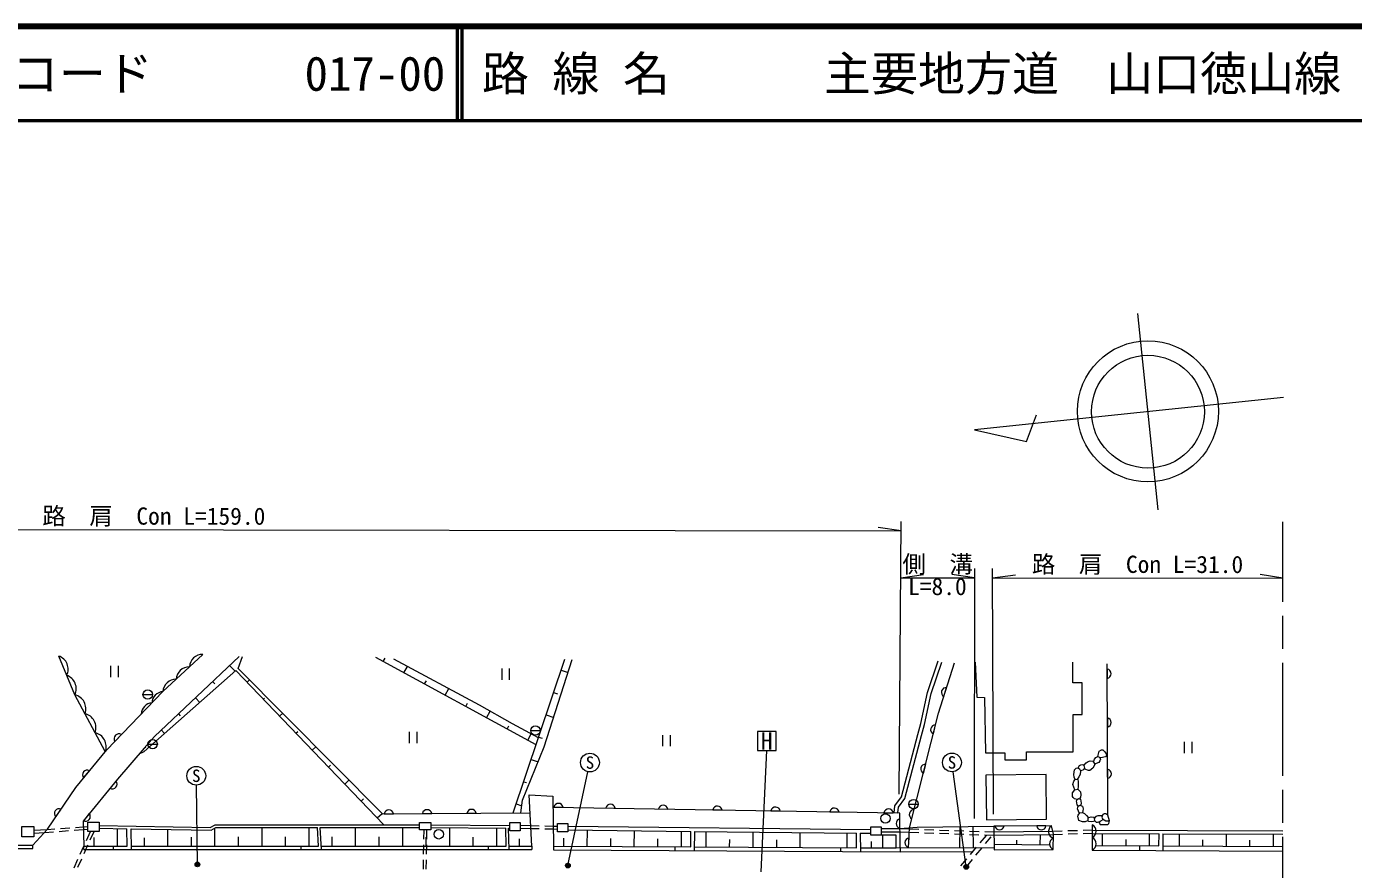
# Model space of a CAD drawing. Units: millimetres, scale not verified. Extents: x 40000 to 680000, y 20000 to 380000.
# Drawn here: x 131962 to 273037, y 290366 to 380000 of the extents above; entities that cross this region are included whole.
import ezdxf
from ezdxf.enums import TextEntityAlignment as Align

# ---------------------------------------------------------------- set-up
doc = ezdxf.new("R2010")
doc.units = ezdxf.units.MM
doc.header["$LTSCALE"] = 1000
doc.linetypes.add('CHAIN', pattern=[18.5, 12, -1.5, 3.5, -1.5])
for name, color, linetype, lineweight in [('M-BGD', 7, 'Continuous', 13), ('M-BMK', 2, 'CHAIN', 13), ('M-BMK-SRVR', 3, 'Continuous', 13), ('M-STR-HTXT', 7, 'Continuous', 13), ('M-STR-STRC', 7, 'Continuous', 13), ('M-TTL', 2, 'Continuous', 140), ('M-TTL-LINE', 7, 'Continuous', 50)]:
    doc.layers.add(name, color=color, linetype=linetype, lineweight=lineweight)
doc.layers.add('M-TTL-TXT', color=7, linetype='Continuous')
doc.styles.add('ＭＳ ゴシック', font='')
doc.styles.get('ＭＳ ゴシック').set_extended_font_data('MS Gothic')

msp = doc.modelspace()

# ---------------------------------------------------------------- hatches: boundary and pattern name
at = {"layer": 'M-STR-HTXT'}
for points in [[(150301, 291086, -1), (149948, 290731, -1)], [(189730, 290914, -1), (189308, 290646, -1)], [(232021, 290843, -1), (231714, 290448, -1)]]:
    msp.add_hatch(color=256, dxfattribs=at).paths.add_polyline_path(points)

# ---------------------------------------------------------------- linework, layer by layer
at = {"layer": 'M-BGD'}
for p, q in [((140904, 312015), (140904, 310815)), ((141704, 312015), (141704, 310815)), ((153555, 312061), (154127, 311458)), ((154462, 311741), (154911, 313014)), ((186131, 303625), (169091, 312923)), ((169891, 312486), (170082, 312836)), ((172086, 311289), (172451, 311958)), ((183704, 296380), (189183, 312734)), ((246905, 296136), (246853, 312239)), ((154204, 311526), (169949, 295117)), ((155409, 310270), (155671, 310522)), ((174280, 310091), (174471, 310441)), ((182487, 311734), (182487, 310534)), ((183287, 311734), (183287, 310534)), ((188787, 311552), (189533, 311302)), ((246855, 311681), (246858, 310690)), ((144342, 308963), (145342, 308963)), ((151741, 310340), (151969, 310099)), ((176475, 308894), (176857, 309594)), ((187992, 309181), (188397, 309046)), ((229489, 308764), (229786, 309709)), ((149927, 308619), (150384, 308138)), ((157140, 308466), (157271, 308593)), ((178670, 307696), (178861, 308047)), ((148114, 306899), (148302, 306702)), ((158871, 306662), (159194, 306972)), ((180864, 306499), (181246, 307199)), ((187198, 306811), (188007, 306540)), ((246872, 306485), (246875, 305494)), ((146300, 305178), (146641, 304819)), ((160602, 304858), (160793, 305042)), ((172648, 304991), (172648, 303791)), ((173448, 304991), (173448, 303791)), ((183059, 305302), (183243, 305639)), ((185253, 304104), (185621, 304778)), ((185569, 305135), (186569, 305135)), ((228372, 304774), (228615, 305735)), ((141361, 303990), (142049, 304703)), ((144561, 303379), (144661, 303300)), ((144871, 303694), (145871, 303694)), ((162333, 303054), (162716, 303422)), ((186404, 304440), (186777, 304315)), ((199586, 304660), (199586, 303460)), ((200386, 304660), (200386, 303460)), ((255047, 303942), (255047, 302742)), ((255847, 303942), (255847, 302742)), ((185610, 302070), (186356, 301820)), ((138020, 300095), (138651, 300859)), ((164064, 301251), (164285, 301463)), ((227317, 300600), (227560, 301560)), ((246889, 301027), (246893, 300036)), ((141467, 299765), (140838, 298999)), ((165795, 299447), (166238, 299872)), ((184816, 299699), (185112, 299600)), ((167526, 297643), (167777, 297884)), ((135081, 295967), (135635, 296788)), ((138630, 296311), (138001, 295546)), ((169256, 295839), (169760, 296322)), ((169986, 296287), (170977, 296294)), ((174046, 296315), (175037, 296322)), ((178775, 296347), (179766, 296354)), ((184022, 297329), (184615, 297130)), ((188031, 297000), (189021, 296983)), ((193540, 296905), (194531, 296888)), ((199156, 296809), (200147, 296792)), ((204934, 296710), (205925, 296693)), ((211106, 296604), (212096, 296587)), ((217363, 296497), (218354, 296480)), ((223121, 296398), (224111, 296381)), ((225775, 297322), (226775, 297322)), ((226096, 295765), (226339, 296726)), ((137175, 294846), (137985, 294904)), ((137985, 294904), (138475, 294939)), ((174949, 295117), (183358, 295059)), ((184458, 295060), (185562, 295033)), ((185562, 295033), (186465, 295011)), ((187065, 294996), (187968, 294974)), ((187968, 294974), (188413, 294963)), ((189513, 294963), (221724, 294613)), ((224819, 294746), (224812, 295737)), ((231190, 292674), (231212, 294926)), ((232648, 292679), (232611, 294948)), ((235910, 294986), (234919, 294984)), ((240347, 294993), (239356, 294991)), ((132753, 294528), (134171, 294630)), ((132753, 294227), (133876, 294308)), ((133876, 294308), (134838, 294377)), ((134171, 294630), (134981, 294688)), ((135436, 294420), (136434, 294492)), ((135579, 294731), (136577, 294803)), ((137032, 294535), (137994, 294604)), ((137994, 294604), (138475, 294638)), ((138326, 293451), (138752, 294401)), ((138740, 293518), (139136, 294401)), ((139150, 292826), (139149, 293769)), ((139675, 294751), (142622, 294698)), ((141650, 292829), (141648, 294715)), ((143105, 292480), (143072, 294689)), ((144497, 292830), (144497, 293724)), ((146997, 292830), (146997, 294618)), ((149497, 292829), (149497, 293799)), ((151997, 292829), (151997, 294769)), ((154497, 292829), (154497, 293823)), ((156997, 292829), (156997, 294817)), ((159497, 292829), (159497, 293823)), ((161997, 292829), (161997, 294817)), ((162997, 292829), (162895, 294817)), ((163195, 294817), (173749, 294817)), ((163316, 292479), (163195, 294817)), ((164453, 292829), (164453, 293823)), ((166953, 292829), (166953, 294817)), ((169453, 292829), (169453, 293823)), ((171953, 292829), (171953, 294817)), ((174199, 294574), (174179, 293584)), ((174453, 292829), (174453, 293815)), ((174499, 294574), (174479, 293584)), ((174949, 294817), (182905, 294763)), ((176953, 292829), (176953, 294801)), ((179453, 292829), (179453, 293795)), ((181953, 292829), (181953, 294761)), ((183205, 294761), (183358, 294759)), ((183262, 292479), (183205, 294761)), ((184380, 292829), (184380, 293619)), ((184458, 294759), (185578, 294732)), ((185578, 294732), (186475, 294710)), ((187075, 294696), (187973, 294674)), ((187973, 294674), (188413, 294663)), ((189080, 292850), (189085, 293702)), ((189513, 294563), (202598, 294421)), ((191580, 292836), (191589, 294541)), ((194080, 292822), (194084, 293661)), ((196580, 292808), (196589, 294486)), ((199080, 292795), (199084, 293620)), ((201580, 292781), (201589, 294432)), ((202975, 292373), (202998, 294417)), ((202998, 294417), (220195, 294230)), ((204216, 292766), (204225, 294403)), ((206716, 292752), (206721, 293557)), ((209216, 292738), (209225, 294349)), ((211716, 292724), (211721, 293516)), ((214216, 292710), (214225, 294295)), ((219216, 292682), (219225, 294240)), ((220595, 294225), (221720, 294213)), ((220595, 294225), (220622, 292275)), ((224819, 294680), (222824, 294680)), ((224821, 294330), (222824, 294330)), ((222965, 294013), (222958, 292661)), ((225820, 294294), (224821, 294330)), ((225724, 292726), (225785, 293715)), ((226823, 294257), (225820, 294294)), ((226833, 294607), (225841, 294643)), ((228422, 294199), (227422, 294235)), ((228432, 294548), (227432, 294585)), ((230021, 294140), (229021, 294177)), ((230031, 294490), (229031, 294526)), ((231620, 294082), (230620, 294118)), ((231630, 294432), (230630, 294468)), ((233218, 294023), (232219, 294060)), ((233229, 294373), (232229, 294410)), ((233349, 293204), (234007, 293995)), ((234821, 293965), (233818, 294001)), ((234820, 294315), (233828, 294351)), ((233930, 293121), (234515, 293823)), ((241127, 294054), (234821, 293965)), ((237235, 293027), (237241, 293484)), ((239735, 292996), (239748, 294034)), ((241119, 294404), (241062, 294403)), ((242084, 294436), (241119, 294404)), ((242094, 294087), (241127, 294054)), ((243683, 294490), (242683, 294457)), ((243693, 294141), (242693, 294107)), ((245247, 294543), (244282, 294511)), ((245259, 294194), (244293, 294161)), ((245256, 294544), (265528, 294467)), ((245259, 294194), (252367, 294167)), ((246359, 292919), (246367, 294189)), ((248859, 292904), (248863, 293545)), ((251359, 292889), (251367, 294171)), ((252767, 294165), (252756, 292380)), ((252767, 294165), (265528, 294117)), ((254529, 292869), (254537, 294159)), ((257029, 292854), (257033, 293504)), ((259529, 292838), (259537, 294140)), ((262029, 292823), (262033, 293480)), ((264528, 292808), (264537, 294121)), ((90356, 292602), (132635, 292602)), ((112726, 292952), (132635, 292952)), ((137671, 291991), (138081, 292904)), ((138045, 292480), (138045, 292830)), ((138045, 292480), (185676, 292479)), ((138085, 292058), (138494, 292971)), ((141199, 292480), (141199, 292830)), ((143100, 292830), (162997, 292829)), ((161157, 292479), (161157, 292829)), ((174167, 292984), (174147, 291984)), ((174467, 292984), (174447, 291984)), ((181063, 292479), (181063, 292829)), ((183253, 292829), (185676, 292829)), ((185676, 292829), (185676, 292479)), ((188002, 292856), (188000, 292456)), ((188000, 292456), (224834, 292251)), ((200922, 292384), (200925, 292784)), ((218547, 292286), (218549, 292686)), ((220616, 292675), (224432, 292653)), ((221783, 292668), (221787, 293330)), ((224432, 292653), (234825, 292686)), ((224832, 292655), (224834, 292251)), ((224834, 292251), (232583, 292285)), ((232324, 291975), (232965, 292743)), ((232906, 291892), (233546, 292660)), ((234824, 293057), (240735, 292984)), ((250324, 292395), (250328, 292895)), ((252759, 292880), (265528, 292802)), ((137016, 290532), (137426, 291444)), ((137430, 290598), (137839, 291511)), ((174135, 291384), (174115, 290384)), ((174435, 291384), (174415, 290384)), ((231300, 290746), (231940, 291514)), ((231882, 290662), (232522, 291431))]:
    msp.add_line(p, q, dxfattribs=at)
for points in [[(132635, 292602), (132635, 292952), (134199, 294661), (137186, 299084), (140495, 303093), (146461, 309274), (150690, 313234)], [(140332, 302896), (137091, 308942), (135379, 313055)], [(154574, 313027), (145574, 304490), (144468, 303277), (141642, 299977), (137968, 295506), (138045, 292830)], [(186382, 304373), (183631, 305836), (180110, 307849), (171021, 312725)], [(184523, 296386), (184691, 297745), (186997, 303390), (189977, 312688)], [(187935, 297001), (224601, 296372), (224670, 296997), (225338, 297922), (227122, 304606), (227423, 305795), (228122, 309066), (229265, 312411)], [(224199, 296379), (224284, 297146), (224971, 298096), (226734, 304707), (227033, 305886), (227736, 309173), (228886, 312540)], [(225720, 292657), (225850, 294793), (228931, 306989), (230610, 312335)], [(232826, 312397), (232979, 308671), (233825, 308669), (233923, 302784), (235960, 302781), (235964, 302041), (238284, 302041), (238284, 302860), (243249, 302860), (243249, 306862), (244177, 306862), (244177, 310196), (243210, 310196), (243210, 312396)], [(143943, 302664), (144480, 302903), (154204, 311526)], [(154462, 311741), (169796, 296286), (185492, 296393)], [(244367, 301439), (244628, 301719), (244824, 301843), (245032, 301906), (245323, 301884), (245556, 301578), (245479, 301369), (245335, 301137), (245019, 300886), (244868, 300905), (244489, 301026), (244425, 301136)], [(245395, 301790), (245511, 302108), (245630, 302257), (245863, 302365), (245978, 302334), (246075, 302247), (246131, 302080), (246079, 301920), (245953, 301735), (245681, 301622), (245556, 301578)], [(245863, 302365), (245995, 302960), (246236, 303086), (246376, 303078), (246617, 302859), (246757, 302658), (246779, 302478), (246661, 302347), (246182, 302250), (246075, 302247)], [(243463, 299941), (243345, 300188), (243323, 300464), (243367, 300975), (243538, 301143), (243778, 301183), (243917, 301052), (244019, 300851), (243964, 300455), (243856, 300232), (243678, 299945)], [(243778, 301183), (243897, 301407), (244053, 301499), (244262, 301512), (244367, 301439), (244425, 301136), (244358, 301027), (244256, 300941), (244019, 300851)], [(243398, 298835), (243190, 299384), (243292, 299764), (243463, 299941), (243622, 299958), (243735, 299933), (243770, 299727), (243768, 299528), (243772, 299193), (243728, 298892)], [(185676, 292829), (185393, 298312), (187916, 298160), (188002, 292856)], [(243675, 297804), (243382, 297894), (243223, 298017), (243175, 298125), (243154, 298287), (243181, 298506), (243398, 298835), (243728, 298892), (244013, 298632), (244035, 298293), (244030, 298061), (243942, 297932), (243910, 297884)], [(243769, 297102), (243652, 297252), (243589, 297648), (243667, 297798), (243806, 297908), (243912, 297883), (244002, 297855), (244100, 297419), (244051, 297230), (244033, 297165)], [(224832, 292655), (224808, 296369), (224601, 296372)], [(243913, 296319), (243690, 296807), (243769, 297102), (243937, 297190), (244242, 297109), (244314, 296828), (244267, 296596), (244229, 296434)], [(244838, 295564), (244523, 295429), (244216, 295421), (243849, 295577), (243736, 296039), (243772, 296123), (243963, 296389), (244229, 296434), (244453, 296323), (244646, 296119), (244873, 295856)], [(246465, 295666), (246081, 295468), (246015, 295281), (246119, 295131), (246934, 295155), (247012, 295243), (247099, 295549), (246905, 296136), (246706, 296271), (246518, 296298), (246406, 296220), (246274, 295923), (246341, 295742), (246706, 295521), (247099, 295549)], [(139675, 295051), (151502, 294837), (152007, 295117), (173749, 295117)], [(224819, 294716), (226641, 294852), (234818, 294984)], [(245581, 295487), (245223, 295428), (244875, 295484), (244816, 295610), (244833, 295805), (244914, 295906), (245141, 295971), (245446, 295915), (245536, 295848)], [(245252, 295109), (245272, 292426), (265528, 292302)], [(246334, 296057), (245865, 296076), (245655, 296009), (245481, 295774), (245488, 295574), (245675, 295400), (245812, 295381), (246081, 295468)], [(138045, 292830), (142650, 292830), (142622, 294698)], [(143072, 294689), (151578, 294535), (152085, 294817), (162895, 294817)], [(163298, 292829), (182953, 292829), (182905, 294763)], [(188002, 292856), (202580, 292775), (202598, 294421)], [(202980, 292773), (220216, 292677), (220195, 294230)], [(224432, 292653), (224423, 294013), (222824, 294013)], [(225841, 294643), (224828, 294680), (224819, 294680)], [(241062, 294403), (234825, 294315), (234820, 294315)], [(245666, 292924), (252359, 292882), (252367, 294168)]]:
    msp.add_lwpolyline(points, dxfattribs=at)
for points in [[(233968, 300400), (234020, 295659), (240415, 295714), (240369, 300448)], [(131453, 294928), (132753, 294928), (132753, 293828), (131453, 293828)], [(138475, 295401), (139675, 295401), (139675, 294401), (138475, 294401)], [(173749, 295374), (174949, 295374), (174949, 294574), (173749, 294574)], [(183358, 295359), (184458, 295359), (184458, 294459), (183358, 294459)], [(188413, 295263), (189513, 295263), (189513, 294363), (188413, 294363)], [(221724, 294913), (222824, 294913), (222824, 294013), (221724, 294013)], [(234818, 294984), (234826, 292441), (241125, 292489), (241128, 294123), (240923, 294993)]]:
    msp.add_lwpolyline(points, close=True, dxfattribs=at)
for centre in [(144842, 308963), (186069, 305135), (145371, 303694), (226275, 297322), (223280, 295799), (175791, 294104)]:
    msp.add_circle(centre, 500, dxfattribs=at)
for centre, radius, start, end in [((150678, 311835), 1400, 89.50035, 176.73952), ((134911, 311654), 1477, 333.66842, 71.53201), ((149268, 310515), 1400, 89.50035, 176.73952), ((135767, 309597), 1477, 333.66842, 71.53201), ((147859, 309195), 1400, 89.50035, 176.73952), ((246758, 311185), 505, 281.35814, 79.01633), ((146520, 308063), 1213, 92.77659, 179.25108), ((229731, 309207), 505, 83.73447, 241.39266), ((136741, 307457), 1526, 339.6732, 76.71153), ((145366, 306868), 1213, 92.77659, 179.25108), ((137821, 305441), 1526, 339.6732, 76.71153), ((246775, 305989), 505, 281.35814, 79.01633), ((138901, 303426), 1526, 339.6732, 76.71153), ((141775, 304279), 505, 57.18474, 214.84293), ((228588, 305231), 505, 86.99392, 244.65211), ((138411, 300415), 505, 61.6365, 219.29469), ((227534, 301056), 505, 86.99392, 244.65211), ((246793, 300531), 505, 281.35814, 79.01633), ((141077, 299444), 505, 241.76314, 39.42133), ((135439, 296322), 505, 67.1382, 224.79639), ((138239, 295991), 505, 241.76314, 39.42133), ((170482, 296193), 505, 11.55952, 169.21771), ((174542, 296220), 505, 11.55952, 169.21771), ((179271, 296253), 505, 11.55952, 169.21771), ((188524, 296893), 505, 10.18824, 167.84643), ((194034, 296799), 505, 10.18824, 167.84643), ((199650, 296703), 505, 10.18824, 167.84643), ((205428, 296603), 505, 10.18824, 167.84643), ((211599, 296498), 505, 10.18824, 167.84643), ((217857, 296390), 505, 10.18824, 167.84643), ((223614, 296292), 505, 10.18824, 167.84643), ((226312, 296221), 505, 86.99392, 244.65211), ((224913, 295242), 505, 101.54041, 259.1986), ((235414, 295083), 505, 191.25844, 348.91663), ((239852, 295090), 505, 191.25844, 348.91663), ((241342, 294395), 731, 124.99841, 252.86164), ((244929, 294436), 747, 296.5094, 64.34613), ((225852, 293214), 505, 97.67163, 255.32982), ((241381, 293092), 655, 112.85764, 246.94891), ((244939, 293094), 747, 296.5094, 64.34613)]:
    msp.add_arc(centre, radius, start, end, dxfattribs=at)
at = {"layer": 'M-BMK'}
msp.add_line((265529, 263322), (265528, 327329), dxfattribs=at)
at = {"layer": 'M-BMK-SRVR'}
for p, q in [((252271, 328597), (250104, 349485)), ((265610, 340537), (232757, 337129)), ((238287, 335887), (239349, 338693)), ((232757, 337129), (238287, 335887))]:
    msp.add_line(p, q, dxfattribs=at)
for centre, radius in [((251183, 339083), 7500), ((251188, 339041), 6000)]:
    msp.add_circle(centre, radius, dxfattribs=at)
at = {"layer": 'M-STR-HTXT'}
for p, q in [((224723, 298359), (224944, 327380)), ((66077, 326577), (224936, 326380)), ((224936, 326380), (222506, 326725)), ((224898, 321380), (227330, 321719)), ((232761, 321370), (230330, 321715)), ((232749, 295802), (232765, 322370)), ((234775, 296239), (234658, 322368)), ((234662, 321368), (237094, 321706)), ((265528, 321326), (263107, 321733)), ((224898, 321380), (232761, 321370)), ((234662, 321368), (265528, 321329)), ((210061, 290098), (210663, 303032)), ((189519, 290780), (191653, 300754)), ((231867, 290645), (230484, 300755)), ((150125, 290909), (150019, 299328))]:
    msp.add_line(p, q, dxfattribs=at)
for centre in [(150125, 290909), (189519, 290780), (231867, 290645)]:
    msp.add_circle(centre, 250, dxfattribs=at)
at = {"layer": 'M-STR-STRC'}
msp.add_lwpolyline([(209663, 303032), (211663, 303032), (211663, 305032), (209663, 305032)], close=True, dxfattribs=at)
for centre in [(191863, 301732), (230348, 301746), (150006, 300328)]:
    msp.add_circle(centre, 1000, dxfattribs=at)
at = {"layer": 'M-TTL'}
msp.add_line((680000, 380000), (40000, 380000), dxfattribs=at)
at = {"layer": 'M-TTL-LINE'}
for p, q in [((177750, 380000), (177750, 370000)), ((178250, 380000), (178250, 370000)), ((40000, 370000), (680000, 370000))]:
    msp.add_line(p, q, dxfattribs=at)

# ---------------------------------------------------------------- texts
at = {"layer": 'M-STR-HTXT', "style": 'ＭＳ ゴシック'}
for s, p in [('路\u3000肩\u3000Con L=159.0', (145494, 326478)), ('路\u3000肩\u3000Con L=31.0', (250076, 321349))]:
    msp.add_text(s, height=1833, rotation=359.929, dxfattribs=at).set_placement(p, align=Align.BOTTOM_CENTER)
msp.add_text('側\u3000溝', height=1833, dxfattribs=at).set_placement((228829, 321375), align=Align.BOTTOM_CENTER)
msp.add_text('L=8.0', height=1833, dxfattribs=at).set_placement((228800, 321375), align=Align.TOP_CENTER)
at = {"layer": 'M-STR-STRC', "style": 'ＭＳ ゴシック'}
for s, height, p in [('H', 1833, (210663, 304032)), ('S', 1320, (191863, 301732)), ('S', 1320, (230348, 301746)), ('S', 1320, (150006, 300328))]:
    msp.add_text(s, height=height, dxfattribs=at).set_placement(p, align=Align.MIDDLE_CENTER)
at = {"layer": 'M-TTL-TXT', "style": 'ＭＳ ゴシック'}
for s, p in [('図面コード', (120380, 375000)), ('017-00', (161521, 375000)), ('路 線 名', (180380, 375000)), ('主要地方道\u3000山口徳山線', (216734, 375000))]:
    msp.add_text(s, height=3666, dxfattribs=at).set_placement(p, align=Align.MIDDLE_LEFT)

doc.saveas('drawing.dxf')
